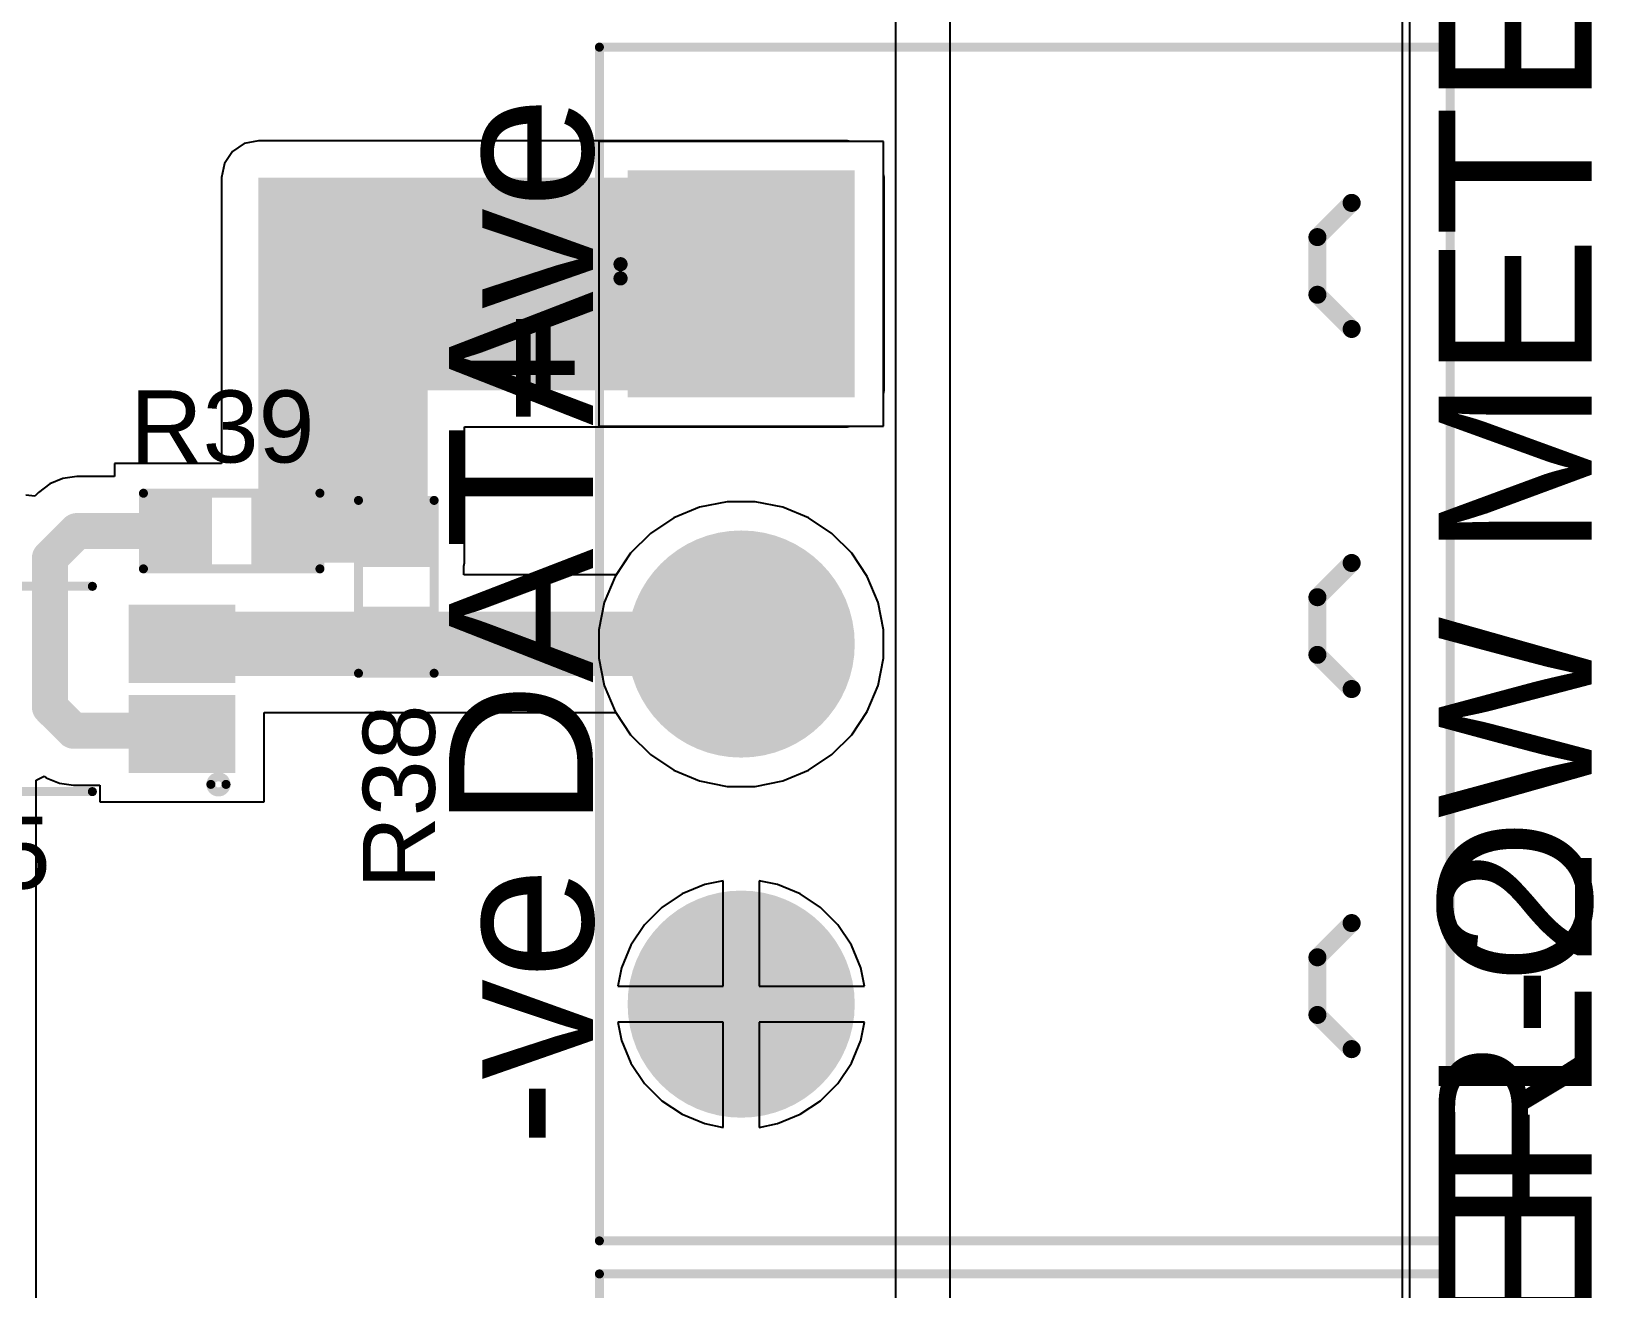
# Model space of a CAD drawing. Header units: millimetres. Extents: x -3 to 5437, y -3 to 5435.
# Drawn here: x 180 to 202.04, y 54.65 to 72.39 of the extents above; entities that cross this region are included whole.
import ezdxf

# ---------------------------------------------------------------- set-up
doc = ezdxf.new("R2010")
doc.units = ezdxf.units.MM
for name, color, linetype in [('BottomLayer', 5, 'Continuous'), ('BottomSolder', 6, 'Continuous'), ('MultiLayer', 9, 'Continuous'), ('PadHoleLayer', 156, 'Continuous'), ('TopLayer', 1, 'Continuous'), ('TopOverlay', 2, 'Continuous'), ('TopPaste', 8, 'Continuous'), ('TopSolder', 216, 'Continuous')]:
    doc.layers.add(name, color=color, linetype=linetype)
doc.styles.add('Arial', font='', dxfattribs={"height": 0.2})
doc.styles.get('Arial').set_extended_font_data('Arial')

# ---------------------------------------------------------------- blocks, each defined once
blk = doc.blocks.new('R___0603_221')
at = {"layer": 'TopLayer'}
for points in [[(-0.381, 0.4445), (-0.381, -0.4445), (-1.143, -0.4445), (-1.143, 0.4445)], [(1.143, 0.4445), (1.143, -0.4445), (0.381, -0.4445), (0.381, 0.4445)]]:
    blk.add_hatch(color=1, dxfattribs=at).paths.add_polyline_path(points)
at = {"layer": 'TopPaste'}
for points in [[(-0.381, 0.4445), (-0.381, -0.4445), (-1.143, -0.4445), (-1.143, 0.4445)], [(1.143, 0.4445), (1.143, -0.4445), (0.381, -0.4445), (0.381, 0.4445)]]:
    blk.add_hatch(color=8, dxfattribs=at).paths.add_polyline_path(points)
at = {"layer": 'TopSolder'}
for points in [[(-0.2794, 0.5461), (-0.2794, -0.5461), (-1.2446, -0.5461), (-1.2446, 0.5461)], [(1.2446, 0.5461), (1.2446, -0.5461), (0.2794, -0.5461), (0.2794, 0.5461)]]:
    blk.add_hatch(color=216, dxfattribs=at).paths.add_polyline_path(points)
at = {"layer": 'TopOverlay', "const_width": 0.127}
for points in [[(-1.2192, 0.5334), (-1.2192, -0.5334)], [(-1.2192, 0.5334), (1.2192, 0.5334)], [(1.2192, 0.5334), (1.2192, -0.5334)], [(-1.2192, -0.5334), (1.2192, -0.5334)]]:
    blk.add_lwpolyline(points, dxfattribs=at)
at = {"layer": 'TopOverlay', "const_width": 0.0635}
for points in [[(-1.25095, 0.5334, 1), (-1.18745, 0.5334, 1)], [(-1.25095, 0.5334, 1), (-1.18745, 0.5334, 1)], [(1.18745, 0.5334, 1), (1.25095, 0.5334, 1)], [(1.18745, 0.5334, 1), (1.25095, 0.5334, 1)], [(-1.25095, -0.5334, 1), (-1.18745, -0.5334, 1)], [(-1.25095, -0.5334, 1), (-1.18745, -0.5334, 1)], [(1.18745, -0.5334, 1), (1.25095, -0.5334, 1)], [(1.18745, -0.5334, 1), (1.25095, -0.5334, 1)]]:
    blk.add_lwpolyline(points, format="xyb", close=True, dxfattribs=at)
blk = doc.blocks.new('PS2801C_1_F3_A_224')
at = {"layer": 'TopLayer'}
for points in [[(-3.8, 1.085), (-2.5, 1.085), (-2.5, 0.185), (-3.8, 0.185)], [(2.5, 1.085), (3.8, 1.085), (3.8, 0.185), (2.5, 0.185)], [(-3.8, -0.185), (-2.5, -0.185), (-2.5, -1.085), (-3.8, -1.085)], [(2.5, -0.185), (3.8, -0.185), (3.8, -1.085), (2.5, -1.085)]]:
    blk.add_hatch(color=1, dxfattribs=at).paths.add_polyline_path(points)
at = {"layer": 'TopPaste'}
for points in [[(-3.8, 1.085), (-2.5, 1.085), (-2.5, 0.185), (-3.8, 0.185)], [(2.5, 1.085), (3.8, 1.085), (3.8, 0.185), (2.5, 0.185)], [(-3.8, -0.185), (-2.5, -0.185), (-2.5, -1.085), (-3.8, -1.085)], [(2.5, -0.185), (3.8, -0.185), (3.8, -1.085), (2.5, -1.085)]]:
    blk.add_hatch(color=8, dxfattribs=at).paths.add_polyline_path(points)
at = {"layer": 'TopSolder'}
for points in [[(-3.902, 1.187), (-2.398, 1.187), (-2.398, 0.083), (-3.902, 0.083)], [(2.398, 1.187), (3.902, 1.187), (3.902, 0.083), (2.398, 0.083)], [(-3.902, -0.083), (-2.398, -0.083), (-2.398, -1.187), (-3.902, -1.187)], [(2.398, -0.083), (3.902, -0.083), (3.902, -1.187), (2.398, -1.187)]]:
    blk.add_hatch(color=216, dxfattribs=at).paths.add_polyline_path(points)
at = {"layer": 'TopOverlay'}
for points, const_width in [([(-3.556, 1.346, 1), (-3.77, 1.346, 1)], 0.127), ([(-3.802, 1.346, 1), (-3.738, 1.346, 1)], 0.0635), ([(-3.588, 1.346, 1), (-3.525, 1.346, 1)], 0.0635), ([(-1.917, 1.448, 1), (-1.853, 1.448, 1)], 0.0635), ([(1.969, 1.448, 1), (2.033, 1.448, 1)], 0.0635), ([(-1.917, -1.448, 1), (-1.853, -1.448, 1)], 0.0635), ([(1.969, -1.448, 1), (2.033, -1.448, 1)], 0.0635)]:
    blk.add_lwpolyline(points, format="xyb", close=True, dxfattribs=dict(at, const_width=const_width))
at = {"layer": 'TopOverlay', "const_width": 0.127}
for points in [[(2.001, 1.448), (-1.885, 1.448)], [(2.001, -1.448), (-1.885, -1.448)]]:
    blk.add_lwpolyline(points, dxfattribs=at)
blk = doc.blocks.new('TBP01R1_508_03BE_334')
at = {"layer": 'BottomLayer'}
blk.add_hatch(color=5, dxfattribs=at).paths.add_polyline_path([(-4.04, 1.5), (-1.04, 1.5), (-1.04, -1.5), (-4.04, -1.5)])
h = blk.add_hatch(color=5, dxfattribs=at)
edge = h.paths.add_edge_path()
edge.add_arc((2.54, 0), 1.5, 0, 360)
h = blk.add_hatch(color=5, dxfattribs=at)
edge = h.paths.add_edge_path()
edge.add_arc((7.62, 0), 1.5, 0, 360)
at = {"layer": 'BottomSolder'}
blk.add_hatch(color=6, dxfattribs=at).paths.add_polyline_path([(-4.142, 1.602), (-0.938, 1.602), (-0.938, -1.602), (-4.142, -1.602)])
h = blk.add_hatch(color=6, dxfattribs=at)
edge = h.paths.add_edge_path()
edge.add_arc((2.54, 0), 1.602, 0, 360)
h = blk.add_hatch(color=6, dxfattribs=at)
edge = h.paths.add_edge_path()
edge.add_arc((7.62, 0), 1.602, 0, 360)
at = {"layer": 'MultiLayer'}
blk.add_hatch(color=9, dxfattribs=at).paths.add_polyline_path([(-4.04, 1.5), (-1.04, 1.5), (-1.04, -1.5), (-4.04, -1.5)])
h = blk.add_hatch(color=9, dxfattribs=at)
edge = h.paths.add_edge_path()
edge.add_arc((2.54, 0), 1.5, 0, 360)
h = blk.add_hatch(color=9, dxfattribs=at)
edge = h.paths.add_edge_path()
edge.add_arc((7.62, 0), 1.5, 0, 360)
at = {"layer": 'PadHoleLayer'}
h = blk.add_hatch(color=156, dxfattribs=at)
edge = h.paths.add_edge_path()
edge.add_arc((-2.54, 0), 0.85, 0, 360)
h = blk.add_hatch(color=156, dxfattribs=at)
edge = h.paths.add_edge_path()
edge.add_arc((2.54, 0), 0.85, 0, 360)
h = blk.add_hatch(color=156, dxfattribs=at)
edge = h.paths.add_edge_path()
edge.add_arc((7.62, 0), 0.85, 0, 360)
at = {"layer": 'TopLayer'}
blk.add_hatch(color=1, dxfattribs=at).paths.add_polyline_path([(-4.04, 1.5), (-1.04, 1.5), (-1.04, -1.5), (-4.04, -1.5)])
h = blk.add_hatch(color=1, dxfattribs=at)
edge = h.paths.add_edge_path()
edge.add_arc((2.54, 0), 1.5, 0, 360)
h = blk.add_hatch(color=1, dxfattribs=at)
edge = h.paths.add_edge_path()
edge.add_arc((7.62, 0), 1.5, 0, 360)
at = {"layer": 'TopSolder'}
blk.add_hatch(color=216, dxfattribs=at).paths.add_polyline_path([(-4.142, 1.602), (-0.938, 1.602), (-0.938, -1.602), (-4.142, -1.602)])
h = blk.add_hatch(color=216, dxfattribs=at)
edge = h.paths.add_edge_path()
edge.add_arc((2.54, 0), 1.602, 0, 360)
h = blk.add_hatch(color=216, dxfattribs=at)
edge = h.paths.add_edge_path()
edge.add_arc((7.62, 0), 1.602, 0, 360)
at = {"layer": 'TopOverlay'}
for points, const_width in [([(-5.88, -2), (-5.88, 10)], 0.127), ([(10.96, 10), (-5.88, 10)], 0.127), ([(10.96, -2), (10.96, 10)], 0.127), ([(-3.2, 8.128), (-3.683, 8.611)], 0.254), ([(-2.388, 8.128), (-1.905, 8.611)], 0.254), ([(1.88, 8.128), (1.397, 8.611)], 0.254), ([(1.88, 8.128), (1.397, 8.611)], 0.254), ([(2.692, 8.128), (3.175, 8.611)], 0.254), ([(2.692, 8.128), (3.175, 8.611)], 0.254), ([(6.96, 8.128), (6.477, 8.611)], 0.254), ([(7.772, 8.128), (8.255, 8.611)], 0.254), ([(-2.388, 8.128), (-3.2, 8.128)], 0.254), ([(2.692, 8.128), (1.88, 8.128)], 0.254), ([(2.692, 8.128), (1.88, 8.128)], 0.254), ([(7.772, 8.128), (6.96, 8.128)], 0.254), ([(10.96, -2), (-5.88, -2)], 0.127)]:
    blk.add_lwpolyline(points, dxfattribs=dict(at, const_width=const_width))
for points, const_width in [([(-5.912, 10, 1), (-5.848, 10, 1)], 0.0635), ([(-5.912, 10, 1), (-5.848, 10, 1)], 0.0635), ([(10.928, 10, 1), (10.992, 10, 1)], 0.0635), ([(10.928, 10, 1), (10.992, 10, 1)], 0.0635), ([(-3.747, 8.611, 1), (-3.619, 8.611, 1)], 0.127), ([(-1.968, 8.611, 1), (-1.841, 8.611, 1)], 0.127), ([(1.333, 8.611, 1), (1.46, 8.611, 1)], 0.127), ([(1.333, 8.611, 1), (1.46, 8.611, 1)], 0.127), ([(3.111, 8.611, 1), (3.239, 8.611, 1)], 0.127), ([(3.111, 8.611, 1), (3.239, 8.611, 1)], 0.127), ([(6.413, 8.611, 1), (6.54, 8.611, 1)], 0.127), ([(8.191, 8.611, 1), (8.319, 8.611, 1)], 0.127), ([(-3.264, 8.128, 1), (-3.137, 8.128, 1)], 0.127), ([(-3.264, 8.128, 1), (-3.137, 8.128, 1)], 0.127), ([(-2.451, 8.128, 1), (-2.324, 8.128, 1)], 0.127), ([(-2.451, 8.128, 1), (-2.324, 8.128, 1)], 0.127), ([(1.816, 8.128, 1), (1.943, 8.128, 1)], 0.127), ([(1.816, 8.128, 1), (1.943, 8.128, 1)], 0.127), ([(1.816, 8.128, 1), (1.943, 8.128, 1)], 0.127), ([(1.816, 8.128, 1), (1.943, 8.128, 1)], 0.127), ([(2.629, 8.128, 1), (2.756, 8.128, 1)], 0.127), ([(2.629, 8.128, 1), (2.756, 8.128, 1)], 0.127), ([(2.629, 8.128, 1), (2.756, 8.128, 1)], 0.127), ([(2.629, 8.128, 1), (2.756, 8.128, 1)], 0.127), ([(6.896, 8.128, 1), (7.023, 8.128, 1)], 0.127), ([(6.896, 8.128, 1), (7.023, 8.128, 1)], 0.127), ([(7.709, 8.128, 1), (7.836, 8.128, 1)], 0.127), ([(7.709, 8.128, 1), (7.836, 8.128, 1)], 0.127), ([(-2.618, -1.702, 1), (-2.818, -1.702, 1)], 0.2), ([(-2.868, -1.702, 1), (-2.768, -1.702, 1)], 0.1), ([(-2.668, -1.702, 1), (-2.568, -1.702, 1)], 0.1), ([(-5.912, -2, 1), (-5.848, -2, 1)], 0.0635), ([(-5.912, -2, 1), (-5.848, -2, 1)], 0.0635), ([(10.928, -2, 1), (10.992, -2, 1)], 0.0635), ([(10.928, -2, 1), (10.992, -2, 1)], 0.0635)]:
    blk.add_lwpolyline(points, format="xyb", close=True, dxfattribs=dict(at, const_width=const_width))
blk = doc.blocks.new('TBP01R1_508_03BE_335')
at = {"layer": 'BottomLayer'}
blk.add_hatch(color=5, dxfattribs=at).paths.add_polyline_path([(-4.04, 1.5), (-1.04, 1.5), (-1.04, -1.5), (-4.04, -1.5)])
h = blk.add_hatch(color=5, dxfattribs=at)
edge = h.paths.add_edge_path()
edge.add_arc((2.54, 0), 1.5, 0, 360)
h = blk.add_hatch(color=5, dxfattribs=at)
edge = h.paths.add_edge_path()
edge.add_arc((7.62, 0), 1.5, 0, 360)
at = {"layer": 'BottomSolder'}
blk.add_hatch(color=6, dxfattribs=at).paths.add_polyline_path([(-4.142, 1.602), (-0.938, 1.602), (-0.938, -1.602), (-4.142, -1.602)])
h = blk.add_hatch(color=6, dxfattribs=at)
edge = h.paths.add_edge_path()
edge.add_arc((2.54, 0), 1.602, 0, 360)
h = blk.add_hatch(color=6, dxfattribs=at)
edge = h.paths.add_edge_path()
edge.add_arc((7.62, 0), 1.602, 0, 360)
at = {"layer": 'MultiLayer'}
blk.add_hatch(color=9, dxfattribs=at).paths.add_polyline_path([(-4.04, 1.5), (-1.04, 1.5), (-1.04, -1.5), (-4.04, -1.5)])
h = blk.add_hatch(color=9, dxfattribs=at)
edge = h.paths.add_edge_path()
edge.add_arc((2.54, 0), 1.5, 0, 360)
h = blk.add_hatch(color=9, dxfattribs=at)
edge = h.paths.add_edge_path()
edge.add_arc((7.62, 0), 1.5, 0, 360)
at = {"layer": 'PadHoleLayer'}
h = blk.add_hatch(color=156, dxfattribs=at)
edge = h.paths.add_edge_path()
edge.add_arc((-2.54, 0), 0.85, 0, 360)
h = blk.add_hatch(color=156, dxfattribs=at)
edge = h.paths.add_edge_path()
edge.add_arc((2.54, 0), 0.85, 0, 360)
h = blk.add_hatch(color=156, dxfattribs=at)
edge = h.paths.add_edge_path()
edge.add_arc((7.62, 0), 0.85, 0, 360)
at = {"layer": 'TopLayer'}
blk.add_hatch(color=1, dxfattribs=at).paths.add_polyline_path([(-4.04, 1.5), (-1.04, 1.5), (-1.04, -1.5), (-4.04, -1.5)])
h = blk.add_hatch(color=1, dxfattribs=at)
edge = h.paths.add_edge_path()
edge.add_arc((2.54, 0), 1.5, 0, 360)
h = blk.add_hatch(color=1, dxfattribs=at)
edge = h.paths.add_edge_path()
edge.add_arc((7.62, 0), 1.5, 0, 360)
at = {"layer": 'TopSolder'}
blk.add_hatch(color=216, dxfattribs=at).paths.add_polyline_path([(-4.142, 1.602), (-0.938, 1.602), (-0.938, -1.602), (-4.142, -1.602)])
h = blk.add_hatch(color=216, dxfattribs=at)
edge = h.paths.add_edge_path()
edge.add_arc((2.54, 0), 1.602, 0, 360)
h = blk.add_hatch(color=216, dxfattribs=at)
edge = h.paths.add_edge_path()
edge.add_arc((7.62, 0), 1.602, 0, 360)
at = {"layer": 'TopOverlay'}
for points, const_width in [([(10.96, 10), (-5.88, 10)], 0.127), ([(-5.88, -2), (-5.88, 10)], 0.127), ([(10.96, -2), (10.96, 10)], 0.127), ([(-3.2, 8.128), (-3.683, 8.611)], 0.254), ([(-2.388, 8.128), (-1.905, 8.611)], 0.254), ([(1.88, 8.128), (1.397, 8.611)], 0.254), ([(1.88, 8.128), (1.397, 8.611)], 0.254), ([(2.692, 8.128), (3.175, 8.611)], 0.254), ([(2.692, 8.128), (3.175, 8.611)], 0.254), ([(6.96, 8.128), (6.477, 8.611)], 0.254), ([(7.772, 8.128), (8.255, 8.611)], 0.254), ([(-2.388, 8.128), (-3.2, 8.128)], 0.254), ([(2.692, 8.128), (1.88, 8.128)], 0.254), ([(2.692, 8.128), (1.88, 8.128)], 0.254), ([(7.772, 8.128), (6.96, 8.128)], 0.254), ([(10.96, -2), (-5.88, -2)], 0.127)]:
    blk.add_lwpolyline(points, dxfattribs=dict(at, const_width=const_width))
for points, const_width in [([(-5.912, 10, 1), (-5.848, 10, 1)], 0.0635), ([(-5.912, 10, 1), (-5.848, 10, 1)], 0.0635), ([(10.928, 10, 1), (10.992, 10, 1)], 0.0635), ([(10.928, 10, 1), (10.992, 10, 1)], 0.0635), ([(-3.747, 8.611, 1), (-3.619, 8.611, 1)], 0.127), ([(-1.968, 8.611, 1), (-1.841, 8.611, 1)], 0.127), ([(1.333, 8.611, 1), (1.46, 8.611, 1)], 0.127), ([(1.333, 8.611, 1), (1.46, 8.611, 1)], 0.127), ([(3.111, 8.611, 1), (3.239, 8.611, 1)], 0.127), ([(3.111, 8.611, 1), (3.239, 8.611, 1)], 0.127), ([(6.413, 8.611, 1), (6.54, 8.611, 1)], 0.127), ([(8.191, 8.611, 1), (8.319, 8.611, 1)], 0.127), ([(-3.264, 8.128, 1), (-3.137, 8.128, 1)], 0.127), ([(-3.264, 8.128, 1), (-3.137, 8.128, 1)], 0.127), ([(-2.451, 8.128, 1), (-2.324, 8.128, 1)], 0.127), ([(-2.451, 8.128, 1), (-2.324, 8.128, 1)], 0.127), ([(1.816, 8.128, 1), (1.943, 8.128, 1)], 0.127), ([(1.816, 8.128, 1), (1.943, 8.128, 1)], 0.127), ([(1.816, 8.128, 1), (1.943, 8.128, 1)], 0.127), ([(1.816, 8.128, 1), (1.943, 8.128, 1)], 0.127), ([(2.629, 8.128, 1), (2.756, 8.128, 1)], 0.127), ([(2.629, 8.128, 1), (2.756, 8.128, 1)], 0.127), ([(2.629, 8.128, 1), (2.756, 8.128, 1)], 0.127), ([(2.629, 8.128, 1), (2.756, 8.128, 1)], 0.127), ([(6.896, 8.128, 1), (7.023, 8.128, 1)], 0.127), ([(6.896, 8.128, 1), (7.023, 8.128, 1)], 0.127), ([(7.709, 8.128, 1), (7.836, 8.128, 1)], 0.127), ([(7.709, 8.128, 1), (7.836, 8.128, 1)], 0.127), ([(-2.618, -1.702, 1), (-2.818, -1.702, 1)], 0.2), ([(-2.868, -1.702, 1), (-2.768, -1.702, 1)], 0.1), ([(-2.668, -1.702, 1), (-2.568, -1.702, 1)], 0.1), ([(-5.912, -2, 1), (-5.848, -2, 1)], 0.0635), ([(-5.912, -2, 1), (-5.848, -2, 1)], 0.0635), ([(10.928, -2, 1), (10.992, -2, 1)], 0.0635), ([(10.928, -2, 1), (10.992, -2, 1)], 0.0635)]:
    blk.add_lwpolyline(points, format="xyb", close=True, dxfattribs=dict(at, const_width=const_width))
blk = doc.blocks.new('RES_0603_442')
at = {"layer": 'TopLayer'}
for points in [[(-0.381, 0.4445), (-0.381, -0.4445), (-1.143, -0.4445), (-1.143, 0.4445)], [(1.143, 0.4445), (1.143, -0.4445), (0.381, -0.4445), (0.381, 0.4445)]]:
    blk.add_hatch(color=1, dxfattribs=at).paths.add_polyline_path(points)
at = {"layer": 'TopPaste'}
for points in [[(-0.381, 0.4445), (-0.381, -0.4445), (-1.143, -0.4445), (-1.143, 0.4445)], [(1.143, 0.4445), (1.143, -0.4445), (0.381, -0.4445), (0.381, 0.4445)]]:
    blk.add_hatch(color=8, dxfattribs=at).paths.add_polyline_path(points)
at = {"layer": 'TopSolder'}
for points in [[(-0.2794, 0.5461), (-0.2794, -0.5461), (-1.2446, -0.5461), (-1.2446, 0.5461)], [(1.2446, 0.5461), (1.2446, -0.5461), (0.2794, -0.5461), (0.2794, 0.5461)]]:
    blk.add_hatch(color=216, dxfattribs=at).paths.add_polyline_path(points)
at = {"layer": 'TopOverlay', "const_width": 0.127}
for points in [[(-1.2446, 0.5334), (1.2446, 0.5334)], [(-1.2446, -0.5334), (-1.2446, 0.5334)], [(1.2446, -0.5334), (1.2446, 0.5334)], [(-1.2446, -0.5334), (1.2446, -0.5334)]]:
    blk.add_lwpolyline(points, dxfattribs=at)
at = {"layer": 'TopOverlay', "const_width": 0.0635}
for points in [[(-1.27635, 0.5334, 1), (-1.21285, 0.5334, 1)], [(-1.27635, 0.5334, 1), (-1.21285, 0.5334, 1)], [(1.21285, 0.5334, 1), (1.27635, 0.5334, 1)], [(1.21285, 0.5334, 1), (1.27635, 0.5334, 1)], [(-1.27635, -0.5334, 1), (-1.21285, -0.5334, 1)], [(-1.27635, -0.5334, 1), (-1.21285, -0.5334, 1)], [(1.21285, -0.5334, 1), (1.27635, -0.5334, 1)], [(1.21285, -0.5334, 1), (1.27635, -0.5334, 1)]]:
    blk.add_lwpolyline(points, format="xyb", close=True, dxfattribs=at)

msp = doc.modelspace()

# ---------------------------------------------------------------- hatches: boundary and pattern name
at = {"layer": 'TopLayer'}
for points in [[(183.206, 64.894), (185.596, 64.894), (185.596, 70.327), (183.206, 70.327)], [(183.206, 67.327), (191.517, 67.327), (191.517, 70.327), (183.206, 70.327)], [(181.505, 63.298), (190.017, 63.298), (190.017, 64.204), (181.505, 64.204)]]:
    msp.add_hatch(color=1, dxfattribs=at).paths.add_polyline_path(points)

# ---------------------------------------------------------------- linework, layer by layer
at = {"layer": 'BottomLayer'}
for p, q in [((199.339, 86.03), (199.339, 13.437)), ((192.964, 22.022), (192.964, 82.956)), ((192.195, 82.54), (192.195, 22.34)), ((192.025, 70.835), (188.009, 70.835)), ((188.009, 70.835), (188.009, 66.819)), ((192.025, 66.819), (192.025, 70.835)), ((188.009, 66.819), (192.025, 66.819)), ((189.819, 65.755), (189.431, 65.678)), ((190.215, 65.755), (189.819, 65.755)), ((190.603, 65.678), (190.215, 65.755)), ((189.066, 65.527), (188.737, 65.307)), ((189.431, 65.678), (189.066, 65.527)), ((190.968, 65.527), (190.603, 65.678)), ((191.297, 65.307), (190.968, 65.527)), ((188.737, 65.307), (188.457, 65.027)), ((191.577, 65.027), (191.297, 65.307)), ((188.457, 65.027), (188.237, 64.698)), ((191.796, 64.698), (191.577, 65.027)), ((188.237, 64.698), (188.086, 64.333)), ((191.948, 64.333), (191.796, 64.698)), ((188.086, 64.333), (188.009, 63.945)), ((192.025, 63.945), (191.948, 64.333)), ((188.009, 63.945), (188.009, 63.549)), ((192.025, 63.549), (192.025, 63.945)), ((188.009, 63.549), (188.086, 63.161)), ((191.948, 63.161), (192.025, 63.549)), ((188.086, 63.161), (188.237, 62.796)), ((191.796, 62.796), (191.948, 63.161)), ((188.237, 62.796), (188.457, 62.467)), ((191.577, 62.467), (191.796, 62.796)), ((188.457, 62.467), (188.737, 62.187)), ((191.297, 62.187), (191.577, 62.467)), ((188.737, 62.187), (189.066, 61.968)), ((190.968, 61.968), (191.297, 62.187)), ((189.066, 61.968), (189.431, 61.816)), ((190.603, 61.816), (190.968, 61.968)), ((189.431, 61.816), (189.819, 61.739)), ((189.819, 61.739), (190.215, 61.739)), ((190.215, 61.739), (190.603, 61.816)), ((189.763, 60.405), (189.505, 60.354)), ((189.763, 58.921), (189.763, 60.405)), ((190.528, 60.354), (190.271, 60.405)), ((190.271, 60.405), (190.271, 58.921)), ((189.186, 60.222), (188.899, 60.03)), ((189.505, 60.354), (189.186, 60.222)), ((190.848, 60.222), (190.528, 60.354)), ((191.135, 60.03), (190.848, 60.222)), ((188.899, 60.03), (188.654, 59.785)), ((191.379, 59.785), (191.135, 60.03)), ((188.654, 59.785), (188.462, 59.498)), ((191.571, 59.498), (191.379, 59.785)), ((188.462, 59.498), (188.33, 59.179)), ((191.703, 59.179), (191.571, 59.498)), ((188.33, 59.179), (188.279, 58.921)), ((191.755, 58.921), (191.703, 59.179)), ((188.279, 58.921), (189.763, 58.921)), ((190.271, 58.921), (191.755, 58.921)), ((189.763, 58.413), (188.279, 58.413)), ((188.279, 58.413), (188.33, 58.156)), ((189.763, 56.929), (189.763, 58.413)), ((191.755, 58.413), (190.271, 58.413)), ((190.271, 58.413), (190.271, 56.929)), ((191.703, 58.156), (191.755, 58.413)), ((188.33, 58.156), (188.462, 57.836)), ((191.571, 57.836), (191.703, 58.156)), ((188.462, 57.836), (188.654, 57.549)), ((191.379, 57.549), (191.571, 57.836)), ((188.654, 57.549), (188.899, 57.305)), ((191.135, 57.305), (191.379, 57.549)), ((188.899, 57.305), (189.186, 57.113)), ((190.848, 57.113), (191.135, 57.305)), ((189.186, 57.113), (189.505, 56.981)), ((190.528, 56.981), (190.848, 57.113)), ((189.505, 56.981), (189.763, 56.929)), ((190.271, 56.929), (190.528, 56.981))]:
    msp.add_line(p, q, dxfattribs=at)
at = {"layer": 'TopLayer'}
for p, q in [((199.443, 96.89), (199.443, 2.751)), ((183.008, 70.806), (182.84, 70.693)), ((183.206, 70.845), (183.008, 70.806)), ((191.517, 70.845), (183.206, 70.845)), ((191.567, 70.835), (191.517, 70.845)), ((192.025, 70.835), (191.567, 70.835)), ((192.025, 70.377), (192.025, 70.835)), ((182.84, 70.693), (182.728, 70.525)), ((182.728, 70.525), (182.688, 70.327)), ((182.688, 70.327), (182.688, 67.327)), ((192.035, 70.327), (192.025, 70.377)), ((192.035, 67.327), (192.035, 70.327)), ((182.688, 67.327), (182.688, 66.294)), ((192.025, 67.277), (192.035, 67.327)), ((192.025, 66.819), (192.025, 67.277)), ((186.114, 64.894), (186.114, 66.809)), ((186.114, 66.809), (191.517, 66.809)), ((191.517, 66.809), (191.567, 66.819)), ((191.567, 66.819), (192.025, 66.819)), ((182.688, 66.294), (181.179, 66.294)), ((181.179, 66.294), (181.179, 66.11)), ((180.263, 66.007), (180.103, 65.885)), ((180.448, 66.084), (180.263, 66.007)), ((180.647, 66.11), (180.448, 66.084)), ((181.179, 66.11), (180.647, 66.11)), ((180.053, 65.834), (179.927, 65.847)), ((180.103, 65.885), (180.053, 65.834)), ((189.819, 65.755), (189.431, 65.678)), ((190.215, 65.755), (189.819, 65.755)), ((190.603, 65.678), (190.215, 65.755)), ((189.066, 65.527), (188.737, 65.307)), ((189.431, 65.678), (189.066, 65.527)), ((190.968, 65.527), (190.603, 65.678)), ((191.297, 65.307), (190.968, 65.527)), ((188.737, 65.307), (188.457, 65.027)), ((191.577, 65.027), (191.297, 65.307)), ((188.457, 65.027), (188.253, 64.722)), ((191.796, 64.698), (191.577, 65.027)), ((186.104, 64.844), (186.114, 64.894)), ((186.104, 64.722), (186.104, 64.844)), ((188.253, 64.722), (186.104, 64.722)), ((191.948, 64.333), (191.796, 64.698)), ((192.025, 63.945), (191.948, 64.333)), ((192.025, 63.549), (192.025, 63.945)), ((191.948, 63.161), (192.025, 63.549)), ((191.796, 62.796), (191.948, 63.161)), ((183.288, 61.52), (183.288, 62.78)), ((183.288, 62.78), (188.248, 62.78)), ((188.248, 62.78), (188.457, 62.467)), ((191.577, 62.467), (191.796, 62.796)), ((188.457, 62.467), (188.737, 62.187)), ((191.297, 62.187), (191.577, 62.467)), ((188.737, 62.187), (189.066, 61.968)), ((190.968, 61.968), (191.297, 62.187)), ((189.066, 61.968), (189.431, 61.816)), ((190.603, 61.816), (190.968, 61.968)), ((180.07, 61.826), (180.184, 61.883)), ((180.07, 48.683), (180.07, 61.826)), ((180.184, 61.883), (180.215, 61.859)), ((180.215, 61.859), (180.4, 61.782)), ((180.4, 61.782), (180.599, 61.756)), ((180.599, 61.756), (180.599, 61.756)), ((180.599, 61.756), (180.972, 61.756)), ((180.972, 61.756), (180.972, 61.52)), ((189.431, 61.816), (189.819, 61.739)), ((189.819, 61.739), (190.215, 61.739)), ((190.215, 61.739), (190.603, 61.816)), ((180.972, 61.52), (183.288, 61.52)), ((189.763, 60.405), (189.505, 60.354)), ((189.763, 58.921), (189.763, 60.405)), ((190.528, 60.354), (190.271, 60.405)), ((190.271, 60.405), (190.271, 58.921)), ((189.186, 60.222), (188.899, 60.03)), ((189.505, 60.354), (189.186, 60.222)), ((190.848, 60.222), (190.528, 60.354)), ((191.135, 60.03), (190.848, 60.222)), ((188.899, 60.03), (188.654, 59.785)), ((191.379, 59.785), (191.135, 60.03)), ((188.654, 59.785), (188.462, 59.498)), ((191.571, 59.498), (191.379, 59.785)), ((188.462, 59.498), (188.33, 59.179)), ((191.703, 59.179), (191.571, 59.498)), ((188.33, 59.179), (188.279, 58.921)), ((191.755, 58.921), (191.703, 59.179)), ((188.279, 58.921), (189.763, 58.921)), ((190.271, 58.921), (191.755, 58.921)), ((189.763, 58.413), (188.279, 58.413)), ((188.279, 58.413), (188.33, 58.156)), ((189.763, 56.929), (189.763, 58.413)), ((191.755, 58.413), (190.271, 58.413)), ((190.271, 58.413), (190.271, 56.929)), ((191.703, 58.156), (191.755, 58.413)), ((188.33, 58.156), (188.462, 57.836)), ((191.571, 57.836), (191.703, 58.156)), ((188.462, 57.836), (188.654, 57.549)), ((191.379, 57.549), (191.571, 57.836)), ((188.654, 57.549), (188.899, 57.305)), ((191.135, 57.305), (191.379, 57.549)), ((188.899, 57.305), (189.186, 57.113)), ((190.848, 57.113), (191.135, 57.305)), ((189.186, 57.113), (189.505, 56.981)), ((190.528, 56.981), (190.848, 57.113)), ((189.505, 56.981), (189.763, 56.929)), ((190.271, 56.929), (190.528, 56.981))]:
    msp.add_line(p, q, dxfattribs=at)
at = {"layer": 'TopLayer', "const_width": 0.508}
for points in [[(180.266, 64.96), (180.647, 65.341)], [(180.647, 65.341), (182.068, 65.341)], [(180.266, 62.857), (180.266, 64.96)], [(180.266, 62.857), (180.599, 62.524)], [(180.599, 62.524), (182.18, 62.524)]]:
    msp.add_lwpolyline(points, dxfattribs=at)
at = {"layer": 'TopLayer', "const_width": 0.254}
for points in [[(180.52, 65.341, 1), (180.774, 65.341, 1)], [(180.52, 65.341, 1), (180.774, 65.341, 1)], [(181.941, 65.341, 1), (182.195, 65.341, 1)], [(180.139, 64.96, 1), (180.393, 64.96, 1)], [(180.139, 64.96, 1), (180.393, 64.96, 1)], [(180.139, 62.857, 1), (180.393, 62.857, 1)], [(180.139, 62.857, 1), (180.393, 62.857, 1)], [(180.472, 62.524, 1), (180.726, 62.524, 1)], [(180.472, 62.524, 1), (180.726, 62.524, 1)], [(182.053, 62.524, 1), (182.307, 62.524, 1)]]:
    msp.add_lwpolyline(points, format="xyb", close=True, dxfattribs=at)

# ---------------------------------------------------------------- block references
for name, p, rotation in [('TBP01R1_508_03BE_334', (190.017, 66.287), 270), ('R___0603_221', (185.152, 64.554), 90), ('PS2801C_1_F3_A_224', (178.98, 63.113), 180), ('TBP01R1_508_03BE_335', (190.017, 48.981), 270)]:
    msp.add_blockref(name, p, dxfattribs=dict(rotation=rotation))
msp.add_blockref('RES_0603_442', (182.83, 65.341))

# ---------------------------------------------------------------- texts
at = {"layer": 'TopOverlay', "style": 'Arial'}
for s, height, p in [('FLOW METER-3', 2.159, (202.012, 55.424)), ('+ve', 2.032, (187.926, 66.816)), ('DATA', 2.032, (187.925, 61.152)), ('R38', 1.016, (185.696, 60.292)), ('FLOW METER-2', 2.159, (202.012, 38.093)), ('-ve', 2.032, (187.926, 56.656))]:
    msp.add_text(s, height=height, rotation=90, dxfattribs=at).set_placement(p)
for s, p in [('R39', (181.395, 66.308)), ('U15', (177.674, 60.296))]:
    msp.add_text(s, height=1.016, dxfattribs=at).set_placement(p)

doc.saveas('drawing.dxf')
